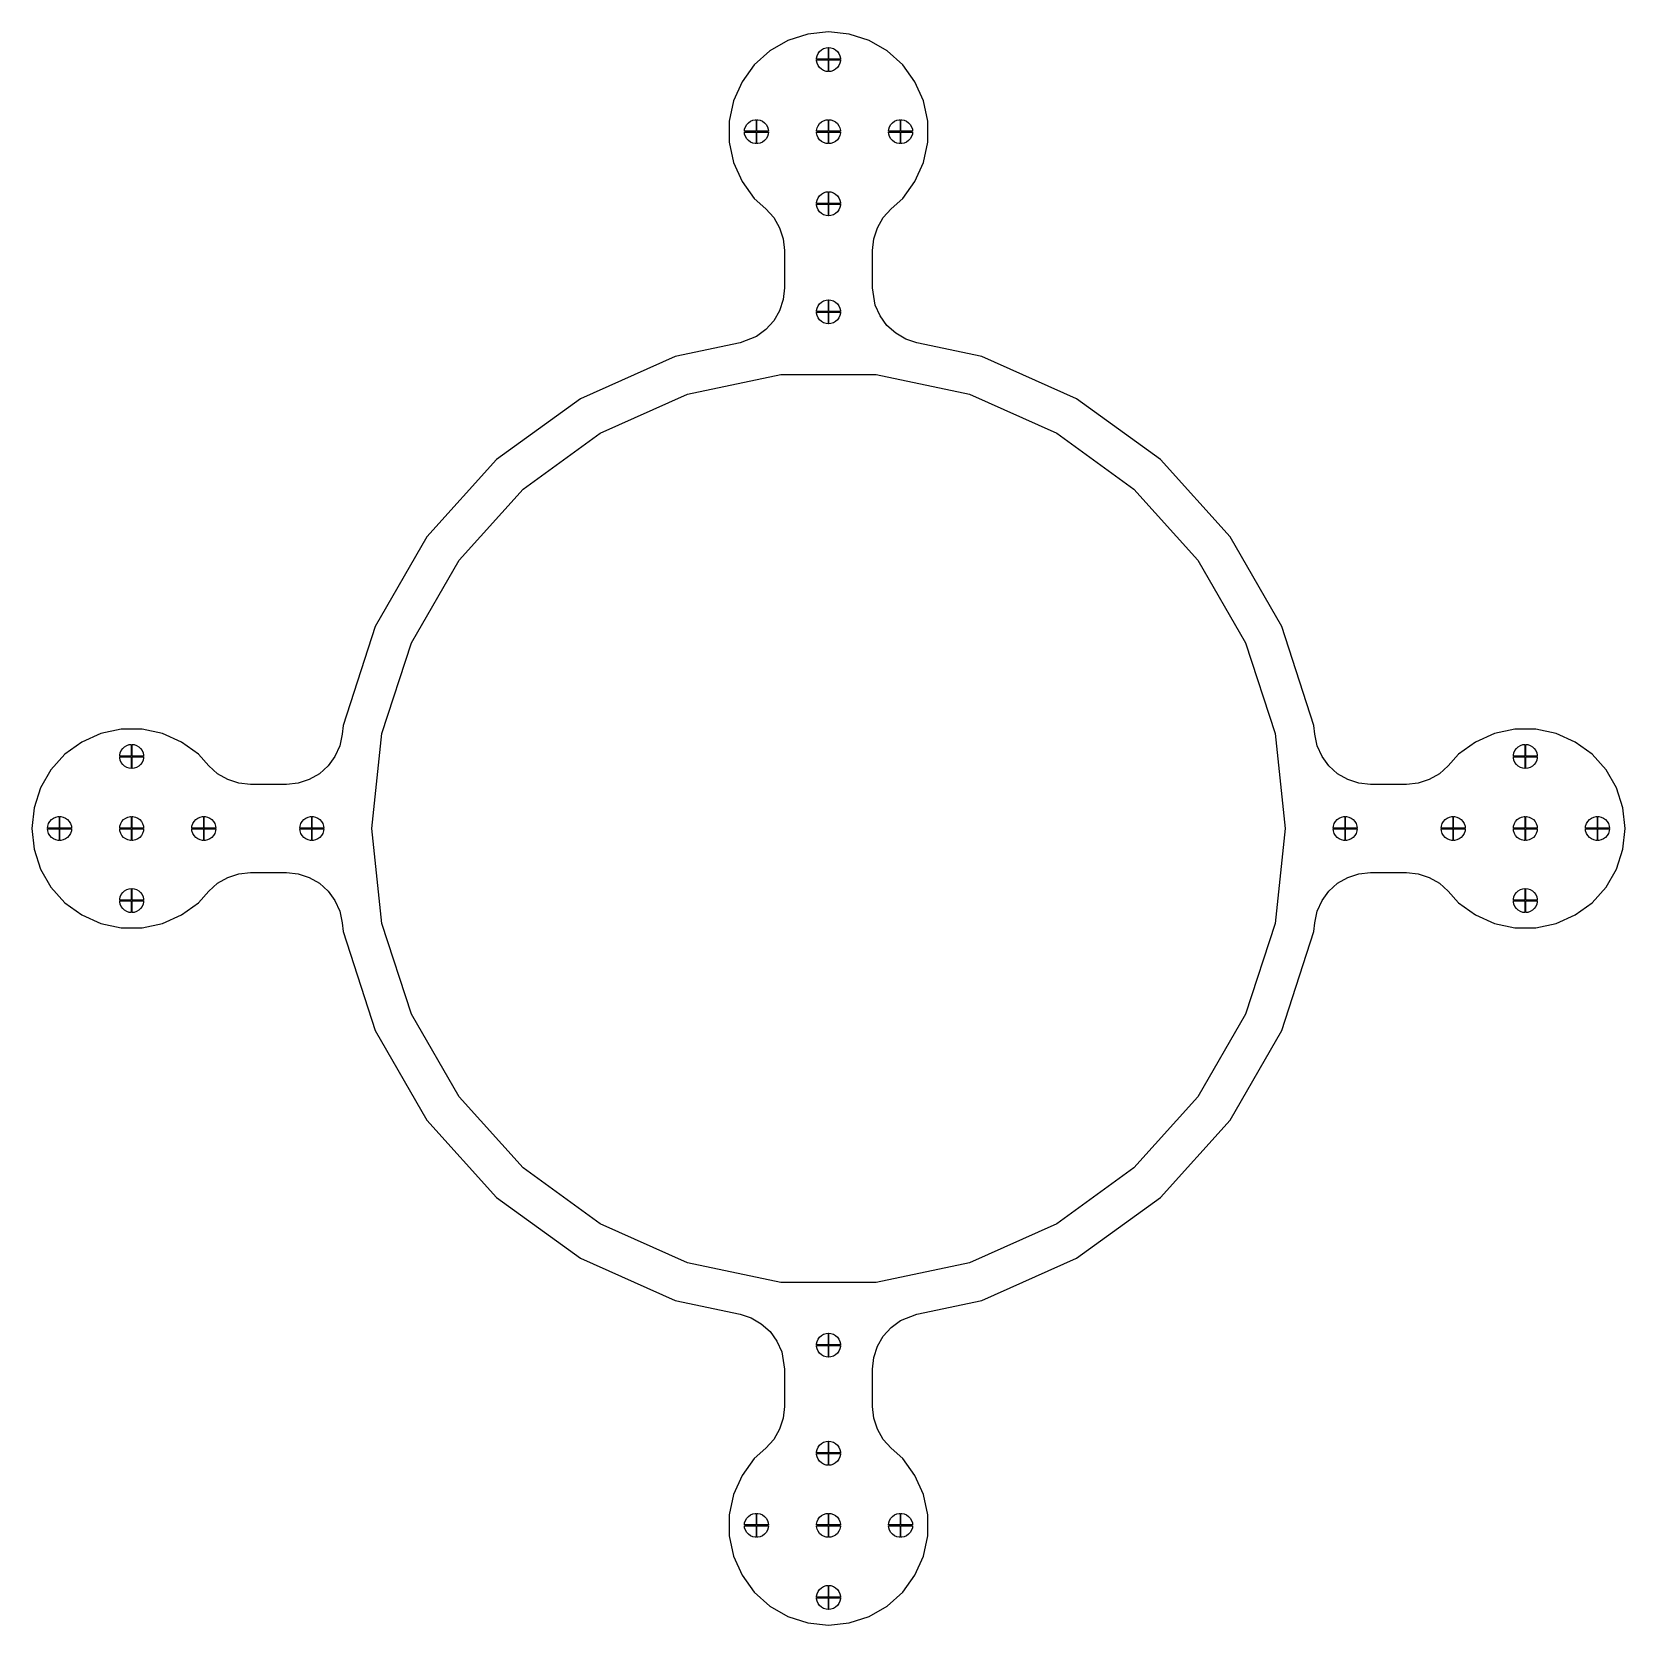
# Model space of a CAD drawing. Header units: metres. Extents: x -99 to 99, y -99 to 99.
import ezdxf

# ---------------------------------------------------------------- set-up
doc = ezdxf.new("R2010")
doc.units = ezdxf.units.M

msp = doc.modelspace()

# ---------------------------------------------------------------- linework, layer by layer
for p, q in [((0, 99.46), (-2.59, 99.19)), ((2.59, 99.19), (0, 99.46)), ((-5.07, 98.38), (-7.32, 97.08)), ((-2.59, 99.19), (-5.07, 98.38)), ((-0.31, 97.47), (-0.05, 97.49)), ((-0.05, 97.49), (-0.05, 96.05)), ((0.05, 96.05), (0.05, 97.49)), ((0.05, 97.49), (0.31, 97.47)), ((5.07, 98.38), (2.59, 99.19)), ((7.32, 97.08), (5.07, 98.38)), ((-7.32, 97.08), (-9.26, 95.34)), ((-1.49, 96.16), (-1.43, 96.46)), ((-1.49, 96.05), (-1.49, 96.16)), ((-0.05, 96.05), (-1.49, 96.05)), ((-1.49, 95.84), (-1.49, 95.95)), ((-1.49, 95.95), (-0.05, 95.95)), ((-1.43, 95.54), (-1.49, 95.84)), ((-1.43, 96.46), (-1.3, 96.75)), ((-1.3, 95.25), (-1.43, 95.54)), ((-1.3, 96.75), (-1.11, 97)), ((-1.11, 97), (-0.88, 97.21)), ((-0.88, 97.21), (-0.61, 97.37)), ((-0.61, 97.37), (-0.31, 97.47)), ((-0.05, 95.95), (-0.05, 94.51)), ((1.49, 96.05), (0.05, 96.05)), ((0.05, 95.95), (1.49, 95.95)), ((0.05, 94.51), (0.05, 95.95)), ((0.31, 97.47), (0.61, 97.37)), ((0.61, 97.37), (0.88, 97.21)), ((0.88, 97.21), (1.11, 97)), ((1.11, 97), (1.3, 96.75)), ((1.3, 96.75), (1.43, 96.46)), ((1.43, 95.54), (1.3, 95.25)), ((1.43, 96.46), (1.49, 96.16)), ((1.49, 95.84), (1.43, 95.54)), ((1.49, 96.16), (1.49, 96.05)), ((1.49, 95.95), (1.49, 95.84)), ((9.26, 95.34), (7.32, 97.08)), ((-9.26, 95.34), (-10.79, 93.23)), ((-1.11, 95), (-1.3, 95.25)), ((-0.88, 94.79), (-1.11, 95)), ((-0.61, 94.63), (-0.88, 94.79)), ((-0.31, 94.53), (-0.61, 94.63)), ((-0.05, 94.51), (-0.31, 94.53)), ((0.31, 94.53), (0.05, 94.51)), ((0.61, 94.63), (0.31, 94.53)), ((0.88, 94.79), (0.61, 94.63)), ((1.11, 95), (0.88, 94.79)), ((1.3, 95.25), (1.11, 95)), ((10.79, 93.23), (9.26, 95.34)), ((-10.79, 93.23), (-11.85, 90.85)), ((11.85, 90.85), (10.79, 93.23)), ((-11.85, 90.85), (-12.39, 88.3)), ((12.39, 88.3), (11.85, 90.85)), ((-12.39, 88.3), (-12.39, 85.7)), ((-10.47, 87.31), (-10.37, 87.61)), ((-10.37, 87.61), (-10.21, 87.88)), ((-10.21, 87.88), (-10, 88.11)), ((-10, 88.11), (-9.75, 88.3)), ((-9.75, 88.3), (-9.46, 88.43)), ((-9.46, 88.43), (-9.16, 88.49)), ((-9.16, 88.49), (-9.05, 88.49)), ((-9.05, 88.49), (-9.05, 87.05)), ((-8.95, 87.05), (-8.95, 88.49)), ((-8.95, 88.49), (-8.84, 88.49)), ((-8.84, 88.49), (-8.54, 88.43)), ((-8.54, 88.43), (-8.25, 88.3)), ((-8.25, 88.3), (-8, 88.11)), ((-8, 88.11), (-7.79, 87.88)), ((-7.79, 87.88), (-7.63, 87.61)), ((-7.63, 87.61), (-7.53, 87.31)), ((-1.43, 87.46), (-1.3, 87.75)), ((-1.3, 87.75), (-1.11, 88)), ((-1.11, 88), (-0.88, 88.21)), ((-0.88, 88.21), (-0.61, 88.37)), ((-0.61, 88.37), (-0.31, 88.47)), ((-0.31, 88.47), (-0.05, 88.49)), ((-0.05, 88.49), (-0.05, 87.05)), ((0.05, 87.05), (0.05, 88.49)), ((0.05, 88.49), (0.31, 88.47)), ((0.31, 88.47), (0.61, 88.37)), ((0.61, 88.37), (0.88, 88.21)), ((0.88, 88.21), (1.11, 88)), ((1.11, 88), (1.3, 87.75)), ((1.3, 87.75), (1.43, 87.46)), ((7.53, 87.31), (7.63, 87.61)), ((7.63, 87.61), (7.79, 87.88)), ((7.79, 87.88), (8, 88.11)), ((8, 88.11), (8.25, 88.3)), ((8.25, 88.3), (8.54, 88.43)), ((8.54, 88.43), (8.84, 88.49)), ((8.84, 88.49), (8.95, 88.49)), ((8.95, 88.49), (8.95, 87.05)), ((9.05, 87.05), (9.05, 88.49)), ((9.05, 88.49), (9.16, 88.49)), ((9.16, 88.49), (9.46, 88.43)), ((9.46, 88.43), (9.75, 88.3)), ((9.75, 88.3), (10, 88.11)), ((10, 88.11), (10.21, 87.88)), ((10.21, 87.88), (10.37, 87.61)), ((10.37, 87.61), (10.47, 87.31)), ((12.39, 85.7), (12.39, 88.3)), ((-12.39, 85.7), (-11.85, 83.15)), ((-10.49, 87.05), (-10.47, 87.31)), ((-9.05, 87.05), (-10.49, 87.05)), ((-10.47, 86.69), (-10.49, 86.95)), ((-10.49, 86.95), (-9.05, 86.95)), ((-10.37, 86.39), (-10.47, 86.69)), ((-10.21, 86.12), (-10.37, 86.39)), ((-10, 85.89), (-10.21, 86.12)), ((-9.75, 85.7), (-10, 85.89)), ((-9.46, 85.57), (-9.75, 85.7)), ((-9.16, 85.51), (-9.46, 85.57)), ((-9.05, 86.95), (-9.05, 85.51)), ((-7.51, 87.05), (-8.95, 87.05)), ((-8.95, 85.51), (-8.95, 86.95)), ((-8.95, 86.95), (-7.51, 86.95)), ((-8.54, 85.57), (-8.84, 85.51)), ((-8.25, 85.7), (-8.54, 85.57)), ((-8, 85.89), (-8.25, 85.7)), ((-7.79, 86.12), (-8, 85.89)), ((-7.63, 86.39), (-7.79, 86.12)), ((-7.53, 86.69), (-7.63, 86.39)), ((-7.53, 87.31), (-7.51, 87.05)), ((-7.51, 86.95), (-7.53, 86.69)), ((-1.49, 87.16), (-1.43, 87.46)), ((-1.49, 87.05), (-1.49, 87.16)), ((-0.05, 87.05), (-1.49, 87.05)), ((-1.49, 86.84), (-1.49, 86.95)), ((-1.49, 86.95), (-0.05, 86.95)), ((-1.43, 86.54), (-1.49, 86.84)), ((-1.3, 86.25), (-1.43, 86.54)), ((-1.11, 86), (-1.3, 86.25)), ((-0.88, 85.79), (-1.11, 86)), ((-0.61, 85.63), (-0.88, 85.79)), ((-0.31, 85.53), (-0.61, 85.63)), ((-0.05, 86.95), (-0.05, 85.51)), ((1.49, 87.05), (0.05, 87.05)), ((0.05, 86.95), (1.49, 86.95)), ((0.05, 85.51), (0.05, 86.95)), ((0.61, 85.63), (0.31, 85.53)), ((0.88, 85.79), (0.61, 85.63)), ((1.11, 86), (0.88, 85.79)), ((1.3, 86.25), (1.11, 86)), ((1.43, 86.54), (1.3, 86.25)), ((1.43, 87.46), (1.49, 87.16)), ((1.49, 86.84), (1.43, 86.54)), ((1.49, 87.16), (1.49, 87.05)), ((1.49, 86.95), (1.49, 86.84)), ((7.51, 87.05), (7.53, 87.31)), ((8.95, 87.05), (7.51, 87.05)), ((7.53, 86.69), (7.51, 86.95)), ((7.51, 86.95), (8.95, 86.95)), ((7.63, 86.39), (7.53, 86.69)), ((7.79, 86.12), (7.63, 86.39)), ((8, 85.89), (7.79, 86.12)), ((8.25, 85.7), (8, 85.89)), ((8.54, 85.57), (8.25, 85.7)), ((8.84, 85.51), (8.54, 85.57)), ((8.95, 86.95), (8.95, 85.51)), ((10.49, 87.05), (9.05, 87.05)), ((9.05, 85.51), (9.05, 86.95)), ((9.05, 86.95), (10.49, 86.95)), ((9.46, 85.57), (9.16, 85.51)), ((9.75, 85.7), (9.46, 85.57)), ((10, 85.89), (9.75, 85.7)), ((10.21, 86.12), (10, 85.89)), ((10.37, 86.39), (10.21, 86.12)), ((10.47, 86.69), (10.37, 86.39)), ((10.47, 87.31), (10.49, 87.05)), ((10.49, 86.95), (10.47, 86.69)), ((11.85, 83.15), (12.39, 85.7)), ((-9.05, 85.51), (-9.16, 85.51)), ((-8.84, 85.51), (-8.95, 85.51)), ((-0.05, 85.51), (-0.31, 85.53)), ((0.31, 85.53), (0.05, 85.51)), ((8.95, 85.51), (8.84, 85.51)), ((9.16, 85.51), (9.05, 85.51)), ((-11.85, 83.15), (-10.79, 80.77)), ((10.79, 80.77), (11.85, 83.15)), ((-10.79, 80.77), (-9.26, 78.66)), ((9.26, 78.66), (10.79, 80.77)), ((-9.26, 78.66), (-7.82, 77.36)), ((-1.49, 78.16), (-1.43, 78.46)), ((-1.49, 78.05), (-1.49, 78.16)), ((-0.05, 78.05), (-1.49, 78.05)), ((-1.49, 77.84), (-1.49, 77.95)), ((-1.49, 77.95), (-0.05, 77.95)), ((-1.43, 77.54), (-1.49, 77.84)), ((-1.43, 78.46), (-1.3, 78.75)), ((-1.3, 78.75), (-1.11, 79)), ((-1.11, 79), (-0.88, 79.21)), ((-0.88, 79.21), (-0.61, 79.37)), ((-0.61, 79.37), (-0.31, 79.47)), ((-0.31, 79.47), (-0.05, 79.49)), ((-0.05, 79.49), (-0.05, 78.05)), ((-0.05, 77.95), (-0.05, 76.51)), ((0.05, 78.05), (0.05, 79.49)), ((0.05, 79.49), (0.31, 79.47)), ((1.49, 78.05), (0.05, 78.05)), ((0.05, 77.95), (1.49, 77.95)), ((0.05, 76.51), (0.05, 77.95)), ((0.31, 79.47), (0.61, 79.37)), ((0.61, 79.37), (0.88, 79.21)), ((0.88, 79.21), (1.11, 79)), ((1.11, 79), (1.3, 78.75)), ((1.3, 78.75), (1.43, 78.46)), ((1.43, 78.46), (1.49, 78.16)), ((1.49, 77.84), (1.43, 77.54)), ((1.49, 78.16), (1.49, 78.05)), ((1.49, 77.95), (1.49, 77.84)), ((7.82, 77.36), (9.26, 78.66)), ((-7.82, 77.36), (-6.84, 76.27)), ((-6.84, 76.27), (-6.11, 75.01)), ((-1.3, 77.25), (-1.43, 77.54)), ((-1.11, 77), (-1.3, 77.25)), ((-0.88, 76.79), (-1.11, 77)), ((-0.61, 76.63), (-0.88, 76.79)), ((-0.31, 76.53), (-0.61, 76.63)), ((-0.05, 76.51), (-0.31, 76.53)), ((0.31, 76.53), (0.05, 76.51)), ((0.61, 76.63), (0.31, 76.53)), ((0.88, 76.79), (0.61, 76.63)), ((1.11, 77), (0.88, 76.79)), ((1.3, 77.25), (1.11, 77)), ((1.43, 77.54), (1.3, 77.25)), ((6.11, 75.01), (6.84, 76.27)), ((6.84, 76.27), (7.82, 77.36)), ((-6.11, 75.01), (-5.65, 73.61)), ((-5.65, 73.61), (-5.5, 72.16)), ((5.5, 72.16), (5.65, 73.61)), ((5.65, 73.61), (6.11, 75.01)), ((-5.5, 72.16), (-5.5, 67.5)), ((5.5, 67.5), (5.5, 72.16)), ((-5.65, 66.04), (-6.11, 64.65)), ((-5.5, 67.5), (-5.65, 66.04)), ((-1.11, 65.5), (-0.88, 65.71)), ((-0.88, 65.71), (-0.61, 65.87)), ((-0.61, 65.87), (-0.31, 65.97)), ((-0.31, 65.97), (-0.05, 65.99)), ((-0.05, 65.99), (-0.05, 64.55)), ((0.05, 64.55), (0.05, 65.99)), ((0.05, 65.99), (0.31, 65.97)), ((0.31, 65.97), (0.61, 65.87)), ((0.61, 65.87), (0.88, 65.71)), ((0.88, 65.71), (1.11, 65.5)), ((5.84, 65.33), (5.5, 67.5)), ((-6.11, 64.65), (-6.84, 63.38)), ((-1.49, 64.66), (-1.43, 64.96)), ((-1.49, 64.55), (-1.49, 64.66)), ((-0.05, 64.55), (-1.49, 64.55)), ((-1.49, 64.34), (-1.49, 64.45)), ((-1.49, 64.45), (-0.05, 64.45)), ((-1.43, 64.04), (-1.49, 64.34)), ((-1.43, 64.96), (-1.3, 65.25)), ((-1.3, 63.75), (-1.43, 64.04)), ((-1.3, 65.25), (-1.11, 65.5)), ((-1.11, 63.5), (-1.3, 63.75)), ((-0.05, 64.45), (-0.05, 63.01)), ((1.49, 64.55), (0.05, 64.55)), ((0.05, 64.45), (1.49, 64.45)), ((0.05, 63.01), (0.05, 64.45)), ((1.11, 65.5), (1.3, 65.25)), ((1.3, 63.75), (1.11, 63.5)), ((1.3, 65.25), (1.43, 64.96)), ((1.43, 64.04), (1.3, 63.75)), ((1.43, 64.96), (1.49, 64.66)), ((1.49, 64.34), (1.43, 64.04)), ((1.49, 64.66), (1.49, 64.55)), ((1.49, 64.45), (1.49, 64.34)), ((6.44, 64), (5.84, 65.33)), ((7.3, 62.81), (6.44, 64)), ((-7.82, 62.3), (-9, 61.44)), ((-6.84, 63.38), (-7.82, 62.3)), ((-0.88, 63.29), (-1.11, 63.5)), ((-0.61, 63.13), (-0.88, 63.29)), ((-0.31, 63.03), (-0.61, 63.13)), ((-0.05, 63.01), (-0.31, 63.03)), ((0.31, 63.03), (0.05, 63.01)), ((0.61, 63.13), (0.31, 63.03)), ((0.88, 63.29), (0.61, 63.13)), ((1.11, 63.5), (0.88, 63.29)), ((8.39, 61.84), (7.3, 62.81)), ((9.65, 61.1), (8.39, 61.84)), ((-11.04, 60.65), (-19.15, 58.93)), ((-9, 61.44), (-11.04, 60.65)), ((11.04, 60.65), (9.65, 61.1)), ((19.15, 58.93), (11.04, 60.65)), ((-19.15, 58.93), (-30.98, 53.66)), ((30.98, 53.66), (19.15, 58.93)), ((-17.61, 54.21), (-5.96, 56.69)), ((-5.96, 56.69), (5.96, 56.69)), ((5.96, 56.69), (17.61, 54.21)), ((-28.5, 49.36), (-17.61, 54.21)), ((17.61, 54.21), (28.5, 49.36)), ((-30.98, 53.66), (-41.46, 46.05)), ((41.46, 46.05), (30.98, 53.66)), ((-38.14, 42.36), (-28.5, 49.36)), ((28.5, 49.36), (38.14, 42.36)), ((-41.46, 46.05), (-50.13, 36.42)), ((50.13, 36.42), (41.46, 46.05)), ((-46.11, 33.5), (-38.14, 42.36)), ((38.14, 42.36), (46.11, 33.5)), ((-50.13, 36.42), (-56.6, 25.2)), ((56.6, 25.2), (50.13, 36.42)), ((-52.07, 23.18), (-46.11, 33.5)), ((46.11, 33.5), (52.07, 23.18)), ((-56.6, 25.2), (-60.61, 12.88)), ((60.61, 12.88), (56.6, 25.2)), ((-55.75, 11.85), (-52.07, 23.18)), ((52.07, 23.18), (55.75, 11.85)), ((-88.3, 12.39), (-90.85, 11.85)), ((-85.7, 12.39), (-88.3, 12.39)), ((-83.15, 11.85), (-85.7, 12.39)), ((-60.61, 12.88), (-60.72, 11.77)), ((60.72, 11.77), (60.61, 12.88)), ((85.7, 12.39), (83.15, 11.85)), ((88.3, 12.39), (85.7, 12.39)), ((90.85, 11.85), (88.3, 12.39)), ((-93.23, 10.79), (-95.34, 9.26)), ((-90.85, 11.85), (-93.23, 10.79)), ((-88.3, 9.75), (-88.11, 10)), ((-88.11, 10), (-87.88, 10.21)), ((-87.88, 10.21), (-87.61, 10.37)), ((-87.61, 10.37), (-87.31, 10.47)), ((-87.31, 10.47), (-87.05, 10.49)), ((-87.05, 10.49), (-87.05, 9.05)), ((-86.95, 9.05), (-86.95, 10.49)), ((-86.95, 10.49), (-86.69, 10.47)), ((-86.69, 10.47), (-86.39, 10.37)), ((-86.39, 10.37), (-86.12, 10.21)), ((-86.12, 10.21), (-85.89, 10)), ((-85.89, 10), (-85.7, 9.75)), ((-80.77, 10.79), (-83.15, 11.85)), ((-78.66, 9.26), (-80.77, 10.79)), ((-61.03, 10.34), (-61.62, 9)), ((-60.72, 11.77), (-61.03, 10.34)), ((-57, 0), (-55.75, 11.85)), ((55.75, 11.85), (57, 0)), ((61.03, 10.34), (60.72, 11.77)), ((61.62, 9), (61.03, 10.34)), ((80.77, 10.79), (78.66, 9.26)), ((83.15, 11.85), (80.77, 10.79)), ((85.7, 9.75), (85.89, 10)), ((85.89, 10), (86.12, 10.21)), ((86.12, 10.21), (86.39, 10.37)), ((86.39, 10.37), (86.69, 10.47)), ((86.69, 10.47), (86.95, 10.49)), ((86.95, 10.49), (86.95, 9.05)), ((87.05, 9.05), (87.05, 10.49)), ((87.05, 10.49), (87.31, 10.47)), ((87.31, 10.47), (87.61, 10.37)), ((87.61, 10.37), (87.88, 10.21)), ((87.88, 10.21), (88.11, 10)), ((88.11, 10), (88.3, 9.75)), ((93.23, 10.79), (90.85, 11.85)), ((95.34, 9.26), (93.23, 10.79)), ((-95.34, 9.26), (-97.08, 7.32)), ((-88.49, 9.16), (-88.43, 9.46)), ((-88.49, 9.05), (-88.49, 9.16)), ((-87.05, 9.05), (-88.49, 9.05)), ((-88.49, 8.84), (-88.49, 8.95)), ((-88.49, 8.95), (-87.05, 8.95)), ((-88.43, 8.54), (-88.49, 8.84)), ((-88.43, 9.46), (-88.3, 9.75)), ((-88.3, 8.25), (-88.43, 8.54)), ((-88.11, 8), (-88.3, 8.25)), ((-87.88, 7.79), (-88.11, 8)), ((-87.05, 8.95), (-87.05, 7.51)), ((-85.51, 9.05), (-86.95, 9.05)), ((-86.95, 8.95), (-85.51, 8.95)), ((-86.95, 7.51), (-86.95, 8.95)), ((-85.89, 8), (-86.12, 7.79)), ((-85.7, 8.25), (-85.89, 8)), ((-85.7, 9.75), (-85.57, 9.46)), ((-85.57, 8.54), (-85.7, 8.25)), ((-85.57, 9.46), (-85.51, 9.16)), ((-85.51, 8.84), (-85.57, 8.54)), ((-85.51, 9.16), (-85.51, 9.05)), ((-85.51, 8.95), (-85.51, 8.84)), ((-77.36, 7.82), (-78.66, 9.26)), ((-61.62, 9), (-62.48, 7.82)), ((62.48, 7.82), (61.62, 9)), ((78.66, 9.26), (77.36, 7.82)), ((85.51, 9.16), (85.57, 9.46)), ((85.51, 9.05), (85.51, 9.16)), ((86.95, 9.05), (85.51, 9.05)), ((85.51, 8.84), (85.51, 8.95)), ((85.51, 8.95), (86.95, 8.95)), ((85.57, 8.54), (85.51, 8.84)), ((85.57, 9.46), (85.7, 9.75)), ((85.7, 8.25), (85.57, 8.54)), ((85.89, 8), (85.7, 8.25)), ((86.12, 7.79), (85.89, 8)), ((86.95, 8.95), (86.95, 7.51)), ((88.49, 9.05), (87.05, 9.05)), ((87.05, 8.95), (88.49, 8.95)), ((87.05, 7.51), (87.05, 8.95)), ((88.11, 8), (87.88, 7.79)), ((88.3, 8.25), (88.11, 8)), ((88.3, 9.75), (88.43, 9.46)), ((88.43, 8.54), (88.3, 8.25)), ((88.43, 9.46), (88.49, 9.16)), ((88.49, 8.84), (88.43, 8.54)), ((88.49, 9.16), (88.49, 9.05)), ((88.49, 8.95), (88.49, 8.84)), ((97.08, 7.32), (95.34, 9.26)), ((-97.08, 7.32), (-98.38, 5.07)), ((-87.61, 7.63), (-87.88, 7.79)), ((-87.31, 7.53), (-87.61, 7.63)), ((-87.05, 7.51), (-87.31, 7.53)), ((-86.69, 7.53), (-86.95, 7.51)), ((-86.39, 7.63), (-86.69, 7.53)), ((-86.12, 7.79), (-86.39, 7.63)), ((-76.27, 6.84), (-77.36, 7.82)), ((-75.01, 6.11), (-76.27, 6.84)), ((-73.61, 5.65), (-75.01, 6.11)), ((-64.84, 6.11), (-66.23, 5.65)), ((-63.57, 6.84), (-64.84, 6.11)), ((-62.48, 7.82), (-63.57, 6.84)), ((63.57, 6.84), (62.48, 7.82)), ((64.84, 6.11), (63.57, 6.84)), ((66.23, 5.65), (64.84, 6.11)), ((75.01, 6.11), (73.61, 5.65)), ((76.27, 6.84), (75.01, 6.11)), ((77.36, 7.82), (76.27, 6.84)), ((86.39, 7.63), (86.12, 7.79)), ((86.69, 7.53), (86.39, 7.63)), ((86.95, 7.51), (86.69, 7.53)), ((87.31, 7.53), (87.05, 7.51)), ((87.61, 7.63), (87.31, 7.53)), ((87.88, 7.79), (87.61, 7.63)), ((98.38, 5.07), (97.08, 7.32)), ((-98.38, 5.07), (-99.19, 2.59)), ((-72.16, 5.5), (-73.61, 5.65)), ((-67.69, 5.5), (-72.16, 5.5)), ((-66.23, 5.65), (-67.69, 5.5)), ((67.69, 5.5), (66.23, 5.65)), ((72.16, 5.5), (67.69, 5.5)), ((73.61, 5.65), (72.16, 5.5)), ((99.19, 2.59), (98.38, 5.07)), ((-99.19, 2.59), (-99.46, 0)), ((99.46, 0), (99.19, 2.59)), ((-99.46, 0), (-99.19, -2.59)), ((-97.49, 0.05), (-97.47, 0.31)), ((-96.05, 0.05), (-97.49, 0.05)), ((-97.47, 0.31), (-97.37, 0.61)), ((-97.37, 0.61), (-97.21, 0.88)), ((-97.21, 0.88), (-97, 1.11)), ((-97, 1.11), (-96.75, 1.3)), ((-96.75, 1.3), (-96.46, 1.43)), ((-96.46, 1.43), (-96.16, 1.49)), ((-96.16, 1.49), (-96.05, 1.49)), ((-96.05, 1.49), (-96.05, 0.05)), ((-95.95, 0.05), (-95.95, 1.49)), ((-95.95, 1.49), (-95.84, 1.49)), ((-94.51, 0.05), (-95.95, 0.05)), ((-95.84, 1.49), (-95.54, 1.43)), ((-95.54, 1.43), (-95.25, 1.3)), ((-95.25, 1.3), (-95, 1.11)), ((-95, 1.11), (-94.79, 0.88)), ((-94.79, 0.88), (-94.63, 0.61)), ((-94.63, 0.61), (-94.53, 0.31)), ((-94.53, 0.31), (-94.51, 0.05)), ((-88.49, 0.05), (-88.47, 0.31)), ((-87.05, 0.05), (-88.49, 0.05)), ((-88.47, 0.31), (-88.37, 0.61)), ((-88.37, 0.61), (-88.21, 0.88)), ((-88.21, 0.88), (-88, 1.11)), ((-88, 1.11), (-87.75, 1.3)), ((-87.75, 1.3), (-87.46, 1.43)), ((-87.46, 1.43), (-87.16, 1.49)), ((-87.16, 1.49), (-87.05, 1.49)), ((-87.05, 1.49), (-87.05, 0.05)), ((-86.95, 0.05), (-86.95, 1.49)), ((-86.95, 1.49), (-86.84, 1.49)), ((-85.51, 0.05), (-86.95, 0.05)), ((-86.84, 1.49), (-86.54, 1.43)), ((-86.54, 1.43), (-86.25, 1.3)), ((-86.25, 1.3), (-86, 1.11)), ((-86, 1.11), (-85.79, 0.88)), ((-85.79, 0.88), (-85.63, 0.61)), ((-85.63, 0.61), (-85.53, 0.31)), ((-85.53, 0.31), (-85.51, 0.05)), ((-79.49, 0.05), (-79.47, 0.31)), ((-78.05, 0.05), (-79.49, 0.05)), ((-79.47, 0.31), (-79.37, 0.61)), ((-79.37, 0.61), (-79.21, 0.88)), ((-79.21, 0.88), (-79, 1.11)), ((-79, 1.11), (-78.75, 1.3)), ((-78.75, 1.3), (-78.46, 1.43)), ((-78.46, 1.43), (-78.16, 1.49)), ((-78.16, 1.49), (-78.05, 1.49)), ((-78.05, 1.49), (-78.05, 0.05)), ((-77.95, 0.05), (-77.95, 1.49)), ((-77.95, 1.49), (-77.84, 1.49)), ((-76.51, 0.05), (-77.95, 0.05)), ((-77.84, 1.49), (-77.54, 1.43)), ((-77.54, 1.43), (-77.25, 1.3)), ((-77.25, 1.3), (-77, 1.11)), ((-77, 1.11), (-76.79, 0.88)), ((-76.79, 0.88), (-76.63, 0.61)), ((-76.63, 0.61), (-76.53, 0.31)), ((-76.53, 0.31), (-76.51, 0.05)), ((-65.99, 0.05), (-65.97, 0.31)), ((-64.55, 0.05), (-65.99, 0.05)), ((-65.97, 0.31), (-65.87, 0.61)), ((-65.87, 0.61), (-65.71, 0.88)), ((-65.71, 0.88), (-65.5, 1.11)), ((-65.5, 1.11), (-65.25, 1.3)), ((-65.25, 1.3), (-64.96, 1.43)), ((-64.96, 1.43), (-64.66, 1.49)), ((-64.66, 1.49), (-64.55, 1.49)), ((-64.55, 1.49), (-64.55, 0.05)), ((-64.45, 0.05), (-64.45, 1.49)), ((-64.45, 1.49), (-64.34, 1.49)), ((-63.01, 0.05), (-64.45, 0.05)), ((-64.34, 1.49), (-64.04, 1.43)), ((-64.04, 1.43), (-63.75, 1.3)), ((-63.75, 1.3), (-63.5, 1.11)), ((-63.5, 1.11), (-63.29, 0.88)), ((-63.29, 0.88), (-63.13, 0.61)), ((-63.13, 0.61), (-63.03, 0.31)), ((-63.03, 0.31), (-63.01, 0.05)), ((-55.75, -11.85), (-57, 0)), ((57, 0), (55.75, -11.85)), ((63.01, 0.05), (63.03, 0.31)), ((64.45, 0.05), (63.01, 0.05)), ((63.03, 0.31), (63.13, 0.61)), ((63.13, 0.61), (63.29, 0.88)), ((63.29, 0.88), (63.5, 1.11)), ((63.5, 1.11), (63.75, 1.3)), ((63.75, 1.3), (64.04, 1.43)), ((64.04, 1.43), (64.34, 1.49)), ((64.34, 1.49), (64.45, 1.49)), ((64.45, 1.49), (64.45, 0.05)), ((64.55, 0.05), (64.55, 1.49)), ((64.55, 1.49), (64.66, 1.49)), ((65.99, 0.05), (64.55, 0.05)), ((64.66, 1.49), (64.96, 1.43)), ((64.96, 1.43), (65.25, 1.3)), ((65.25, 1.3), (65.5, 1.11)), ((65.5, 1.11), (65.71, 0.88)), ((65.71, 0.88), (65.87, 0.61)), ((65.87, 0.61), (65.97, 0.31)), ((65.97, 0.31), (65.99, 0.05)), ((76.51, 0.05), (76.53, 0.31)), ((77.95, 0.05), (76.51, 0.05)), ((76.53, 0.31), (76.63, 0.61)), ((76.63, 0.61), (76.79, 0.88)), ((76.79, 0.88), (77, 1.11)), ((77, 1.11), (77.25, 1.3)), ((77.25, 1.3), (77.54, 1.43)), ((77.54, 1.43), (77.84, 1.49)), ((77.84, 1.49), (77.95, 1.49)), ((77.95, 1.49), (77.95, 0.05)), ((78.05, 0.05), (78.05, 1.49)), ((78.05, 1.49), (78.16, 1.49)), ((79.49, 0.05), (78.05, 0.05)), ((78.16, 1.49), (78.46, 1.43)), ((78.46, 1.43), (78.75, 1.3)), ((78.75, 1.3), (79, 1.11)), ((79, 1.11), (79.21, 0.88)), ((79.21, 0.88), (79.37, 0.61)), ((79.37, 0.61), (79.47, 0.31)), ((79.47, 0.31), (79.49, 0.05)), ((85.51, 0.05), (85.53, 0.31)), ((86.95, 0.05), (85.51, 0.05)), ((85.53, 0.31), (85.63, 0.61)), ((85.63, 0.61), (85.79, 0.88)), ((85.79, 0.88), (86, 1.11)), ((86, 1.11), (86.25, 1.3)), ((86.25, 1.3), (86.54, 1.43)), ((86.54, 1.43), (86.84, 1.49)), ((86.84, 1.49), (86.95, 1.49)), ((86.95, 1.49), (86.95, 0.05)), ((87.05, 0.05), (87.05, 1.49)), ((87.05, 1.49), (87.16, 1.49)), ((88.49, 0.05), (87.05, 0.05)), ((87.16, 1.49), (87.46, 1.43)), ((87.46, 1.43), (87.75, 1.3)), ((87.75, 1.3), (88, 1.11)), ((88, 1.11), (88.21, 0.88)), ((88.21, 0.88), (88.37, 0.61)), ((88.37, 0.61), (88.47, 0.31)), ((88.47, 0.31), (88.49, 0.05)), ((94.51, 0.05), (94.53, 0.31)), ((95.95, 0.05), (94.51, 0.05)), ((94.53, 0.31), (94.63, 0.61)), ((94.63, 0.61), (94.79, 0.88)), ((94.79, 0.88), (95, 1.11)), ((95, 1.11), (95.25, 1.3)), ((95.25, 1.3), (95.54, 1.43)), ((95.54, 1.43), (95.84, 1.49)), ((95.84, 1.49), (95.95, 1.49)), ((95.95, 1.49), (95.95, 0.05)), ((96.05, 0.05), (96.05, 1.49)), ((96.05, 1.49), (96.16, 1.49)), ((97.49, 0.05), (96.05, 0.05)), ((96.16, 1.49), (96.46, 1.43)), ((96.46, 1.43), (96.75, 1.3)), ((96.75, 1.3), (97, 1.11)), ((97, 1.11), (97.21, 0.88)), ((97.21, 0.88), (97.37, 0.61)), ((97.37, 0.61), (97.47, 0.31)), ((97.47, 0.31), (97.49, 0.05)), ((99.19, -2.59), (99.46, 0)), ((-97.47, -0.31), (-97.49, -0.05)), ((-97.49, -0.05), (-96.05, -0.05)), ((-97.37, -0.61), (-97.47, -0.31)), ((-97.21, -0.88), (-97.37, -0.61)), ((-97, -1.11), (-97.21, -0.88)), ((-96.75, -1.3), (-97, -1.11)), ((-96.46, -1.43), (-96.75, -1.3)), ((-96.16, -1.49), (-96.46, -1.43)), ((-96.05, -1.49), (-96.16, -1.49)), ((-96.05, -0.05), (-96.05, -1.49)), ((-95.95, -1.49), (-95.95, -0.05)), ((-95.95, -0.05), (-94.51, -0.05)), ((-95.84, -1.49), (-95.95, -1.49)), ((-95.54, -1.43), (-95.84, -1.49)), ((-95.25, -1.3), (-95.54, -1.43)), ((-95, -1.11), (-95.25, -1.3)), ((-94.79, -0.88), (-95, -1.11)), ((-94.63, -0.61), (-94.79, -0.88)), ((-94.53, -0.31), (-94.63, -0.61)), ((-94.51, -0.05), (-94.53, -0.31)), ((-88.47, -0.31), (-88.49, -0.05)), ((-88.49, -0.05), (-87.05, -0.05)), ((-88.37, -0.61), (-88.47, -0.31)), ((-88.21, -0.88), (-88.37, -0.61)), ((-88, -1.11), (-88.21, -0.88)), ((-87.75, -1.3), (-88, -1.11)), ((-87.46, -1.43), (-87.75, -1.3)), ((-87.16, -1.49), (-87.46, -1.43)), ((-87.05, -1.49), (-87.16, -1.49)), ((-87.05, -0.05), (-87.05, -1.49)), ((-86.95, -1.49), (-86.95, -0.05)), ((-86.95, -0.05), (-85.51, -0.05)), ((-86.84, -1.49), (-86.95, -1.49)), ((-86.54, -1.43), (-86.84, -1.49)), ((-86.25, -1.3), (-86.54, -1.43)), ((-86, -1.11), (-86.25, -1.3)), ((-85.79, -0.88), (-86, -1.11)), ((-85.63, -0.61), (-85.79, -0.88)), ((-85.53, -0.31), (-85.63, -0.61)), ((-85.51, -0.05), (-85.53, -0.31)), ((-79.47, -0.31), (-79.49, -0.05)), ((-79.49, -0.05), (-78.05, -0.05)), ((-79.37, -0.61), (-79.47, -0.31)), ((-79.21, -0.88), (-79.37, -0.61)), ((-79, -1.11), (-79.21, -0.88)), ((-78.75, -1.3), (-79, -1.11)), ((-78.46, -1.43), (-78.75, -1.3)), ((-78.16, -1.49), (-78.46, -1.43)), ((-78.05, -1.49), (-78.16, -1.49)), ((-78.05, -0.05), (-78.05, -1.49)), ((-77.95, -1.49), (-77.95, -0.05)), ((-77.95, -0.05), (-76.51, -0.05)), ((-77.84, -1.49), (-77.95, -1.49)), ((-77.54, -1.43), (-77.84, -1.49)), ((-77.25, -1.3), (-77.54, -1.43)), ((-77, -1.11), (-77.25, -1.3)), ((-76.79, -0.88), (-77, -1.11)), ((-76.63, -0.61), (-76.79, -0.88)), ((-76.53, -0.31), (-76.63, -0.61)), ((-76.51, -0.05), (-76.53, -0.31)), ((-65.97, -0.31), (-65.99, -0.05)), ((-65.99, -0.05), (-64.55, -0.05)), ((-65.87, -0.61), (-65.97, -0.31)), ((-65.71, -0.88), (-65.87, -0.61)), ((-65.5, -1.11), (-65.71, -0.88)), ((-65.25, -1.3), (-65.5, -1.11)), ((-64.96, -1.43), (-65.25, -1.3)), ((-64.66, -1.49), (-64.96, -1.43)), ((-64.55, -1.49), (-64.66, -1.49)), ((-64.55, -0.05), (-64.55, -1.49)), ((-64.45, -1.49), (-64.45, -0.05)), ((-64.45, -0.05), (-63.01, -0.05)), ((-64.34, -1.49), (-64.45, -1.49)), ((-64.04, -1.43), (-64.34, -1.49)), ((-63.75, -1.3), (-64.04, -1.43)), ((-63.5, -1.11), (-63.75, -1.3)), ((-63.29, -0.88), (-63.5, -1.11)), ((-63.13, -0.61), (-63.29, -0.88)), ((-63.03, -0.31), (-63.13, -0.61)), ((-63.01, -0.05), (-63.03, -0.31)), ((63.03, -0.31), (63.01, -0.05)), ((63.01, -0.05), (64.45, -0.05)), ((63.13, -0.61), (63.03, -0.31)), ((63.29, -0.88), (63.13, -0.61)), ((63.5, -1.11), (63.29, -0.88)), ((63.75, -1.3), (63.5, -1.11)), ((64.04, -1.43), (63.75, -1.3)), ((64.34, -1.49), (64.04, -1.43)), ((64.45, -1.49), (64.34, -1.49)), ((64.45, -0.05), (64.45, -1.49)), ((64.55, -1.49), (64.55, -0.05)), ((64.55, -0.05), (65.99, -0.05)), ((64.66, -1.49), (64.55, -1.49)), ((64.96, -1.43), (64.66, -1.49)), ((65.25, -1.3), (64.96, -1.43)), ((65.5, -1.11), (65.25, -1.3)), ((65.71, -0.88), (65.5, -1.11)), ((65.87, -0.61), (65.71, -0.88)), ((65.97, -0.31), (65.87, -0.61)), ((65.99, -0.05), (65.97, -0.31)), ((76.53, -0.31), (76.51, -0.05)), ((76.51, -0.05), (77.95, -0.05)), ((76.63, -0.61), (76.53, -0.31)), ((76.79, -0.88), (76.63, -0.61)), ((77, -1.11), (76.79, -0.88)), ((77.25, -1.3), (77, -1.11)), ((77.54, -1.43), (77.25, -1.3)), ((77.84, -1.49), (77.54, -1.43)), ((77.95, -1.49), (77.84, -1.49)), ((77.95, -0.05), (77.95, -1.49)), ((78.05, -1.49), (78.05, -0.05)), ((78.05, -0.05), (79.49, -0.05)), ((78.16, -1.49), (78.05, -1.49)), ((78.46, -1.43), (78.16, -1.49)), ((78.75, -1.3), (78.46, -1.43)), ((79, -1.11), (78.75, -1.3)), ((79.21, -0.88), (79, -1.11)), ((79.37, -0.61), (79.21, -0.88)), ((79.47, -0.31), (79.37, -0.61)), ((79.49, -0.05), (79.47, -0.31)), ((85.53, -0.31), (85.51, -0.05)), ((85.51, -0.05), (86.95, -0.05)), ((85.63, -0.61), (85.53, -0.31)), ((85.79, -0.88), (85.63, -0.61)), ((86, -1.11), (85.79, -0.88)), ((86.25, -1.3), (86, -1.11)), ((86.54, -1.43), (86.25, -1.3)), ((86.84, -1.49), (86.54, -1.43)), ((86.95, -1.49), (86.84, -1.49)), ((86.95, -0.05), (86.95, -1.49)), ((87.05, -1.49), (87.05, -0.05)), ((87.05, -0.05), (88.49, -0.05)), ((87.16, -1.49), (87.05, -1.49)), ((87.46, -1.43), (87.16, -1.49)), ((87.75, -1.3), (87.46, -1.43)), ((88, -1.11), (87.75, -1.3)), ((88.21, -0.88), (88, -1.11)), ((88.37, -0.61), (88.21, -0.88)), ((88.47, -0.31), (88.37, -0.61)), ((88.49, -0.05), (88.47, -0.31)), ((94.53, -0.31), (94.51, -0.05)), ((94.51, -0.05), (95.95, -0.05)), ((94.63, -0.61), (94.53, -0.31)), ((94.79, -0.88), (94.63, -0.61)), ((95, -1.11), (94.79, -0.88)), ((95.25, -1.3), (95, -1.11)), ((95.54, -1.43), (95.25, -1.3)), ((95.84, -1.49), (95.54, -1.43)), ((95.95, -1.49), (95.84, -1.49)), ((95.95, -0.05), (95.95, -1.49)), ((96.05, -1.49), (96.05, -0.05)), ((96.05, -0.05), (97.49, -0.05)), ((96.16, -1.49), (96.05, -1.49)), ((96.46, -1.43), (96.16, -1.49)), ((96.75, -1.3), (96.46, -1.43)), ((97, -1.11), (96.75, -1.3)), ((97.21, -0.88), (97, -1.11)), ((97.37, -0.61), (97.21, -0.88)), ((97.47, -0.31), (97.37, -0.61)), ((97.49, -0.05), (97.47, -0.31)), ((-99.19, -2.59), (-98.38, -5.07)), ((98.38, -5.07), (99.19, -2.59)), ((-98.38, -5.07), (-97.08, -7.32)), ((-75.01, -6.11), (-73.61, -5.65)), ((-73.61, -5.65), (-72.16, -5.5)), ((-72.16, -5.5), (-67.69, -5.5)), ((-67.69, -5.5), (-66.23, -5.65)), ((-66.23, -5.65), (-64.84, -6.11)), ((64.84, -6.11), (66.23, -5.65)), ((66.23, -5.65), (67.69, -5.5)), ((67.69, -5.5), (72.16, -5.5)), ((72.16, -5.5), (73.61, -5.65)), ((73.61, -5.65), (75.01, -6.11)), ((97.08, -7.32), (98.38, -5.07)), ((-97.08, -7.32), (-95.34, -9.26)), ((-88.11, -8), (-87.88, -7.79)), ((-87.88, -7.79), (-87.61, -7.63)), ((-87.61, -7.63), (-87.31, -7.53)), ((-87.31, -7.53), (-87.05, -7.51)), ((-87.05, -7.51), (-87.05, -8.95)), ((-86.95, -8.95), (-86.95, -7.51)), ((-86.95, -7.51), (-86.69, -7.53)), ((-86.69, -7.53), (-86.39, -7.63)), ((-86.39, -7.63), (-86.12, -7.79)), ((-86.12, -7.79), (-85.89, -8)), ((-78.66, -9.26), (-77.36, -7.82)), ((-77.36, -7.82), (-76.27, -6.84)), ((-76.27, -6.84), (-75.01, -6.11)), ((-64.84, -6.11), (-63.57, -6.84)), ((-63.57, -6.84), (-62.48, -7.82)), ((-62.48, -7.82), (-61.62, -9)), ((61.62, -9), (62.48, -7.82)), ((62.48, -7.82), (63.57, -6.84)), ((63.57, -6.84), (64.84, -6.11)), ((75.01, -6.11), (76.27, -6.84)), ((76.27, -6.84), (77.36, -7.82)), ((77.36, -7.82), (78.66, -9.26)), ((85.89, -8), (86.12, -7.79)), ((86.12, -7.79), (86.39, -7.63)), ((86.39, -7.63), (86.69, -7.53)), ((86.69, -7.53), (86.95, -7.51)), ((86.95, -7.51), (86.95, -8.95)), ((87.05, -8.95), (87.05, -7.51)), ((87.05, -7.51), (87.31, -7.53)), ((87.31, -7.53), (87.61, -7.63)), ((87.61, -7.63), (87.88, -7.79)), ((87.88, -7.79), (88.11, -8)), ((95.34, -9.26), (97.08, -7.32)), ((-95.34, -9.26), (-93.23, -10.79)), ((-88.49, -8.84), (-88.43, -8.54)), ((-88.49, -8.95), (-88.49, -8.84)), ((-87.05, -8.95), (-88.49, -8.95)), ((-88.49, -9.16), (-88.49, -9.05)), ((-88.49, -9.05), (-87.05, -9.05)), ((-88.43, -9.46), (-88.49, -9.16)), ((-88.43, -8.54), (-88.3, -8.25)), ((-88.3, -9.75), (-88.43, -9.46)), ((-88.3, -8.25), (-88.11, -8)), ((-88.11, -10), (-88.3, -9.75)), ((-87.05, -9.05), (-87.05, -10.49)), ((-85.51, -8.95), (-86.95, -8.95)), ((-86.95, -9.05), (-85.51, -9.05)), ((-86.95, -10.49), (-86.95, -9.05)), ((-85.89, -8), (-85.7, -8.25)), ((-85.7, -9.75), (-85.89, -10)), ((-85.7, -8.25), (-85.57, -8.54)), ((-85.57, -9.46), (-85.7, -9.75)), ((-85.57, -8.54), (-85.51, -8.84)), ((-85.51, -9.16), (-85.57, -9.46)), ((-85.51, -8.84), (-85.51, -8.95)), ((-85.51, -9.05), (-85.51, -9.16)), ((-80.77, -10.79), (-78.66, -9.26)), ((-61.62, -9), (-61.03, -10.34)), ((61.03, -10.34), (61.62, -9)), ((78.66, -9.26), (80.77, -10.79)), ((85.51, -8.84), (85.57, -8.54)), ((85.51, -8.95), (85.51, -8.84)), ((86.95, -8.95), (85.51, -8.95)), ((85.51, -9.16), (85.51, -9.05)), ((85.51, -9.05), (86.95, -9.05)), ((85.57, -9.46), (85.51, -9.16)), ((85.57, -8.54), (85.7, -8.25)), ((85.7, -9.75), (85.57, -9.46)), ((85.7, -8.25), (85.89, -8)), ((85.89, -10), (85.7, -9.75)), ((86.95, -9.05), (86.95, -10.49)), ((88.49, -8.95), (87.05, -8.95)), ((87.05, -9.05), (88.49, -9.05)), ((87.05, -10.49), (87.05, -9.05)), ((88.11, -8), (88.3, -8.25)), ((88.3, -9.75), (88.11, -10)), ((88.3, -8.25), (88.43, -8.54)), ((88.43, -9.46), (88.3, -9.75)), ((88.43, -8.54), (88.49, -8.84)), ((88.49, -9.16), (88.43, -9.46)), ((88.49, -8.84), (88.49, -8.95)), ((88.49, -9.05), (88.49, -9.16)), ((93.23, -10.79), (95.34, -9.26)), ((-93.23, -10.79), (-90.85, -11.85)), ((-90.85, -11.85), (-88.3, -12.39)), ((-87.88, -10.21), (-88.11, -10)), ((-87.61, -10.37), (-87.88, -10.21)), ((-87.31, -10.47), (-87.61, -10.37)), ((-87.05, -10.49), (-87.31, -10.47)), ((-86.69, -10.47), (-86.95, -10.49)), ((-86.39, -10.37), (-86.69, -10.47)), ((-86.12, -10.21), (-86.39, -10.37)), ((-85.89, -10), (-86.12, -10.21)), ((-85.7, -12.39), (-83.15, -11.85)), ((-83.15, -11.85), (-80.77, -10.79)), ((-61.03, -10.34), (-60.72, -11.77)), ((-60.72, -11.77), (-60.61, -12.88)), ((-52.07, -23.18), (-55.75, -11.85)), ((55.75, -11.85), (52.07, -23.18)), ((60.61, -12.88), (60.72, -11.77)), ((60.72, -11.77), (61.03, -10.34)), ((80.77, -10.79), (83.15, -11.85)), ((83.15, -11.85), (85.7, -12.39)), ((86.12, -10.21), (85.89, -10)), ((86.39, -10.37), (86.12, -10.21)), ((86.69, -10.47), (86.39, -10.37)), ((86.95, -10.49), (86.69, -10.47)), ((87.31, -10.47), (87.05, -10.49)), ((87.61, -10.37), (87.31, -10.47)), ((87.88, -10.21), (87.61, -10.37)), ((88.11, -10), (87.88, -10.21)), ((88.3, -12.39), (90.85, -11.85)), ((90.85, -11.85), (93.23, -10.79)), ((-88.3, -12.39), (-85.7, -12.39)), ((-60.61, -12.88), (-56.6, -25.2)), ((56.6, -25.2), (60.61, -12.88)), ((85.7, -12.39), (88.3, -12.39)), ((-46.11, -33.5), (-52.07, -23.18)), ((52.07, -23.18), (46.11, -33.5)), ((-56.6, -25.2), (-50.13, -36.42)), ((50.13, -36.42), (56.6, -25.2)), ((-38.14, -42.36), (-46.11, -33.5)), ((46.11, -33.5), (38.14, -42.36)), ((-50.13, -36.42), (-41.46, -46.05)), ((41.46, -46.05), (50.13, -36.42)), ((-28.5, -49.36), (-38.14, -42.36)), ((38.14, -42.36), (28.5, -49.36)), ((-41.46, -46.05), (-30.98, -53.66)), ((30.98, -53.66), (41.46, -46.05)), ((-17.61, -54.21), (-28.5, -49.36)), ((28.5, -49.36), (17.61, -54.21)), ((-30.98, -53.66), (-19.15, -58.93)), ((19.15, -58.93), (30.98, -53.66)), ((-5.96, -56.69), (-17.61, -54.21)), ((17.61, -54.21), (5.96, -56.69)), ((5.96, -56.69), (-5.96, -56.69)), ((-19.15, -58.93), (-11.04, -60.65)), ((11.04, -60.65), (19.15, -58.93)), ((-11.04, -60.65), (-9.65, -61.1)), ((-9.65, -61.1), (-8.39, -61.84)), ((7.82, -62.3), (9, -61.44)), ((9, -61.44), (11.04, -60.65)), ((-8.39, -61.84), (-7.3, -62.81)), ((-7.3, -62.81), (-6.44, -64)), ((-1.3, -63.75), (-1.11, -63.5)), ((-1.11, -63.5), (-0.88, -63.29)), ((-0.88, -63.29), (-0.61, -63.13)), ((-0.61, -63.13), (-0.31, -63.03)), ((-0.31, -63.03), (-0.05, -63.01)), ((-0.05, -63.01), (-0.05, -64.45)), ((0.05, -64.45), (0.05, -63.01)), ((0.05, -63.01), (0.31, -63.03)), ((0.31, -63.03), (0.61, -63.13)), ((0.61, -63.13), (0.88, -63.29)), ((0.88, -63.29), (1.11, -63.5)), ((1.11, -63.5), (1.3, -63.75)), ((6.11, -64.65), (6.84, -63.38)), ((6.84, -63.38), (7.82, -62.3)), ((-6.44, -64), (-5.84, -65.33)), ((-5.84, -65.33), (-5.5, -67.5)), ((-1.49, -64.34), (-1.43, -64.04)), ((-1.49, -64.45), (-1.49, -64.34)), ((-0.05, -64.45), (-1.49, -64.45)), ((-1.49, -64.66), (-1.49, -64.55)), ((-1.49, -64.55), (-0.05, -64.55)), ((-1.43, -64.96), (-1.49, -64.66)), ((-1.43, -64.04), (-1.3, -63.75)), ((-1.3, -65.25), (-1.43, -64.96)), ((-1.11, -65.5), (-1.3, -65.25)), ((-0.88, -65.71), (-1.11, -65.5)), ((-0.05, -64.55), (-0.05, -65.99)), ((1.49, -64.45), (0.05, -64.45)), ((0.05, -64.55), (1.49, -64.55)), ((0.05, -65.99), (0.05, -64.55)), ((1.11, -65.5), (0.88, -65.71)), ((1.3, -65.25), (1.11, -65.5)), ((1.3, -63.75), (1.43, -64.04)), ((1.43, -64.96), (1.3, -65.25)), ((1.43, -64.04), (1.49, -64.34)), ((1.49, -64.66), (1.43, -64.96)), ((1.49, -64.34), (1.49, -64.45)), ((1.49, -64.55), (1.49, -64.66)), ((5.65, -66.04), (6.11, -64.65)), ((-5.5, -67.5), (-5.5, -72.16)), ((-0.61, -65.87), (-0.88, -65.71)), ((-0.31, -65.97), (-0.61, -65.87)), ((-0.05, -65.99), (-0.31, -65.97)), ((0.31, -65.97), (0.05, -65.99)), ((0.61, -65.87), (0.31, -65.97)), ((0.88, -65.71), (0.61, -65.87)), ((5.5, -67.5), (5.65, -66.04)), ((5.5, -72.16), (5.5, -67.5)), ((-5.5, -72.16), (-5.65, -73.61)), ((5.65, -73.61), (5.5, -72.16)), ((-6.11, -75.01), (-6.84, -76.27)), ((-5.65, -73.61), (-6.11, -75.01)), ((6.11, -75.01), (5.65, -73.61)), ((6.84, -76.27), (6.11, -75.01)), ((-7.82, -77.36), (-9.26, -78.66)), ((-6.84, -76.27), (-7.82, -77.36)), ((-1.49, -77.84), (-1.43, -77.54)), ((-1.43, -77.54), (-1.3, -77.25)), ((-1.3, -77.25), (-1.11, -77)), ((-1.11, -77), (-0.88, -76.79)), ((-0.88, -76.79), (-0.61, -76.63)), ((-0.61, -76.63), (-0.31, -76.53)), ((-0.31, -76.53), (-0.05, -76.51)), ((-0.05, -76.51), (-0.05, -77.95)), ((0.05, -77.95), (0.05, -76.51)), ((0.05, -76.51), (0.31, -76.53)), ((0.31, -76.53), (0.61, -76.63)), ((0.61, -76.63), (0.88, -76.79)), ((0.88, -76.79), (1.11, -77)), ((1.11, -77), (1.3, -77.25)), ((1.3, -77.25), (1.43, -77.54)), ((1.43, -77.54), (1.49, -77.84)), ((7.82, -77.36), (6.84, -76.27)), ((9.26, -78.66), (7.82, -77.36)), ((-9.26, -78.66), (-10.79, -80.77)), ((-1.49, -77.95), (-1.49, -77.84)), ((-0.05, -77.95), (-1.49, -77.95)), ((-1.49, -78.16), (-1.49, -78.05)), ((-1.49, -78.05), (-0.05, -78.05)), ((-1.43, -78.46), (-1.49, -78.16)), ((-1.3, -78.75), (-1.43, -78.46)), ((-1.11, -79), (-1.3, -78.75)), ((-0.88, -79.21), (-1.11, -79)), ((-0.61, -79.37), (-0.88, -79.21)), ((-0.31, -79.47), (-0.61, -79.37)), ((-0.05, -79.49), (-0.31, -79.47)), ((-0.05, -78.05), (-0.05, -79.49)), ((1.49, -77.95), (0.05, -77.95)), ((0.05, -78.05), (1.49, -78.05)), ((0.05, -79.49), (0.05, -78.05)), ((0.31, -79.47), (0.05, -79.49)), ((0.61, -79.37), (0.31, -79.47)), ((0.88, -79.21), (0.61, -79.37)), ((1.11, -79), (0.88, -79.21)), ((1.3, -78.75), (1.11, -79)), ((1.43, -78.46), (1.3, -78.75)), ((1.49, -78.16), (1.43, -78.46)), ((1.49, -77.84), (1.49, -77.95)), ((1.49, -78.05), (1.49, -78.16)), ((10.79, -80.77), (9.26, -78.66)), ((-10.79, -80.77), (-11.85, -83.15)), ((11.85, -83.15), (10.79, -80.77)), ((-11.85, -83.15), (-12.39, -85.7)), ((12.39, -85.7), (11.85, -83.15)), ((-9.46, -85.57), (-9.16, -85.51)), ((-9.16, -85.51), (-9.05, -85.51)), ((-9.05, -85.51), (-9.05, -86.95)), ((-8.95, -86.95), (-8.95, -85.51)), ((-8.95, -85.51), (-8.84, -85.51)), ((-8.84, -85.51), (-8.54, -85.57)), ((-0.61, -85.63), (-0.31, -85.53)), ((-0.31, -85.53), (-0.05, -85.51)), ((-0.05, -85.51), (-0.05, -86.95)), ((0.05, -86.95), (0.05, -85.51)), ((0.05, -85.51), (0.31, -85.53)), ((0.31, -85.53), (0.61, -85.63)), ((8.54, -85.57), (8.84, -85.51)), ((8.84, -85.51), (8.95, -85.51)), ((8.95, -85.51), (8.95, -86.95)), ((9.05, -86.95), (9.05, -85.51)), ((9.05, -85.51), (9.16, -85.51)), ((9.16, -85.51), (9.46, -85.57)), ((-12.39, -85.7), (-12.39, -88.3)), ((-10.49, -86.95), (-10.47, -86.69)), ((-9.05, -86.95), (-10.49, -86.95)), ((-10.47, -87.31), (-10.49, -87.05)), ((-10.49, -87.05), (-9.05, -87.05)), ((-10.47, -86.69), (-10.37, -86.39)), ((-10.37, -87.61), (-10.47, -87.31)), ((-10.37, -86.39), (-10.21, -86.12)), ((-10.21, -86.12), (-10, -85.89)), ((-10, -85.89), (-9.75, -85.7)), ((-9.75, -85.7), (-9.46, -85.57)), ((-9.05, -87.05), (-9.05, -88.49)), ((-7.51, -86.95), (-8.95, -86.95)), ((-8.95, -88.49), (-8.95, -87.05)), ((-8.95, -87.05), (-7.51, -87.05)), ((-8.54, -85.57), (-8.25, -85.7)), ((-8.25, -85.7), (-8, -85.89)), ((-8, -85.89), (-7.79, -86.12)), ((-7.79, -86.12), (-7.63, -86.39)), ((-7.63, -86.39), (-7.53, -86.69)), ((-7.53, -87.31), (-7.63, -87.61)), ((-7.53, -86.69), (-7.51, -86.95)), ((-7.51, -87.05), (-7.53, -87.31)), ((-1.49, -86.84), (-1.43, -86.54)), ((-1.49, -86.95), (-1.49, -86.84)), ((-0.05, -86.95), (-1.49, -86.95)), ((-1.49, -87.16), (-1.49, -87.05)), ((-1.49, -87.05), (-0.05, -87.05)), ((-1.43, -87.46), (-1.49, -87.16)), ((-1.43, -86.54), (-1.3, -86.25)), ((-1.3, -87.75), (-1.43, -87.46)), ((-1.3, -86.25), (-1.11, -86)), ((-1.11, -86), (-0.88, -85.79)), ((-0.88, -85.79), (-0.61, -85.63)), ((-0.05, -87.05), (-0.05, -88.49)), ((1.49, -86.95), (0.05, -86.95)), ((0.05, -87.05), (1.49, -87.05)), ((0.05, -88.49), (0.05, -87.05)), ((0.61, -85.63), (0.88, -85.79)), ((0.88, -85.79), (1.11, -86)), ((1.11, -86), (1.3, -86.25)), ((1.3, -86.25), (1.43, -86.54)), ((1.43, -87.46), (1.3, -87.75)), ((1.43, -86.54), (1.49, -86.84)), ((1.49, -87.16), (1.43, -87.46)), ((1.49, -86.84), (1.49, -86.95)), ((1.49, -87.05), (1.49, -87.16)), ((7.51, -86.95), (7.53, -86.69)), ((8.95, -86.95), (7.51, -86.95)), ((7.53, -87.31), (7.51, -87.05)), ((7.51, -87.05), (8.95, -87.05)), ((7.53, -86.69), (7.63, -86.39)), ((7.63, -87.61), (7.53, -87.31)), ((7.63, -86.39), (7.79, -86.12)), ((7.79, -86.12), (8, -85.89)), ((8, -85.89), (8.25, -85.7)), ((8.25, -85.7), (8.54, -85.57)), ((8.95, -87.05), (8.95, -88.49)), ((10.49, -86.95), (9.05, -86.95)), ((9.05, -88.49), (9.05, -87.05)), ((9.05, -87.05), (10.49, -87.05)), ((9.46, -85.57), (9.75, -85.7)), ((9.75, -85.7), (10, -85.89)), ((10, -85.89), (10.21, -86.12)), ((10.21, -86.12), (10.37, -86.39)), ((10.37, -86.39), (10.47, -86.69)), ((10.47, -87.31), (10.37, -87.61)), ((10.47, -86.69), (10.49, -86.95)), ((10.49, -87.05), (10.47, -87.31)), ((12.39, -88.3), (12.39, -85.7)), ((-12.39, -88.3), (-11.85, -90.85)), ((-10.21, -87.88), (-10.37, -87.61)), ((-10, -88.11), (-10.21, -87.88)), ((-9.75, -88.3), (-10, -88.11)), ((-9.46, -88.43), (-9.75, -88.3)), ((-9.16, -88.49), (-9.46, -88.43)), ((-9.05, -88.49), (-9.16, -88.49)), ((-8.84, -88.49), (-8.95, -88.49)), ((-8.54, -88.43), (-8.84, -88.49)), ((-8.25, -88.3), (-8.54, -88.43)), ((-8, -88.11), (-8.25, -88.3)), ((-7.79, -87.88), (-8, -88.11)), ((-7.63, -87.61), (-7.79, -87.88)), ((-1.11, -88), (-1.3, -87.75)), ((-0.88, -88.21), (-1.11, -88)), ((-0.61, -88.37), (-0.88, -88.21)), ((-0.31, -88.47), (-0.61, -88.37)), ((-0.05, -88.49), (-0.31, -88.47)), ((0.31, -88.47), (0.05, -88.49)), ((0.61, -88.37), (0.31, -88.47)), ((0.88, -88.21), (0.61, -88.37)), ((1.11, -88), (0.88, -88.21)), ((1.3, -87.75), (1.11, -88)), ((7.79, -87.88), (7.63, -87.61)), ((8, -88.11), (7.79, -87.88)), ((8.25, -88.3), (8, -88.11)), ((8.54, -88.43), (8.25, -88.3)), ((8.84, -88.49), (8.54, -88.43)), ((8.95, -88.49), (8.84, -88.49)), ((9.16, -88.49), (9.05, -88.49)), ((9.46, -88.43), (9.16, -88.49)), ((9.75, -88.3), (9.46, -88.43)), ((10, -88.11), (9.75, -88.3)), ((10.21, -87.88), (10, -88.11)), ((10.37, -87.61), (10.21, -87.88)), ((11.85, -90.85), (12.39, -88.3)), ((-11.85, -90.85), (-10.79, -93.23)), ((10.79, -93.23), (11.85, -90.85)), ((-10.79, -93.23), (-9.26, -95.34)), ((9.26, -95.34), (10.79, -93.23)), ((-9.26, -95.34), (-7.32, -97.08)), ((-1.43, -95.54), (-1.3, -95.25)), ((-1.3, -95.25), (-1.11, -95)), ((-1.11, -95), (-0.88, -94.79)), ((-0.88, -94.79), (-0.61, -94.63)), ((-0.61, -94.63), (-0.31, -94.53)), ((-0.31, -94.53), (-0.05, -94.51)), ((-0.05, -94.51), (-0.05, -95.95)), ((0.05, -95.95), (0.05, -94.51)), ((0.05, -94.51), (0.31, -94.53)), ((0.31, -94.53), (0.61, -94.63)), ((0.61, -94.63), (0.88, -94.79)), ((0.88, -94.79), (1.11, -95)), ((1.11, -95), (1.3, -95.25)), ((1.3, -95.25), (1.43, -95.54)), ((7.32, -97.08), (9.26, -95.34)), ((-7.32, -97.08), (-5.07, -98.38)), ((-1.49, -95.84), (-1.43, -95.54)), ((-1.49, -95.95), (-1.49, -95.84)), ((-0.05, -95.95), (-1.49, -95.95)), ((-1.49, -96.16), (-1.49, -96.05)), ((-1.49, -96.05), (-0.05, -96.05)), ((-1.43, -96.46), (-1.49, -96.16)), ((-1.3, -96.75), (-1.43, -96.46)), ((-1.11, -97), (-1.3, -96.75)), ((-0.88, -97.21), (-1.11, -97)), ((-0.61, -97.37), (-0.88, -97.21)), ((-0.31, -97.47), (-0.61, -97.37)), ((-0.05, -97.49), (-0.31, -97.47)), ((-0.05, -96.05), (-0.05, -97.49)), ((1.49, -95.95), (0.05, -95.95)), ((0.05, -96.05), (1.49, -96.05)), ((0.05, -97.49), (0.05, -96.05)), ((0.31, -97.47), (0.05, -97.49)), ((0.61, -97.37), (0.31, -97.47)), ((0.88, -97.21), (0.61, -97.37)), ((1.11, -97), (0.88, -97.21)), ((1.3, -96.75), (1.11, -97)), ((1.43, -96.46), (1.3, -96.75)), ((1.43, -95.54), (1.49, -95.84)), ((1.49, -96.16), (1.43, -96.46)), ((1.49, -95.84), (1.49, -95.95)), ((1.49, -96.05), (1.49, -96.16)), ((5.07, -98.38), (7.32, -97.08)), ((-5.07, -98.38), (-2.59, -99.19)), ((-2.59, -99.19), (0, -99.46)), ((0, -99.46), (2.59, -99.19)), ((2.59, -99.19), (5.07, -98.38))]:
    msp.add_line(p, q)

doc.saveas('drawing.dxf')
